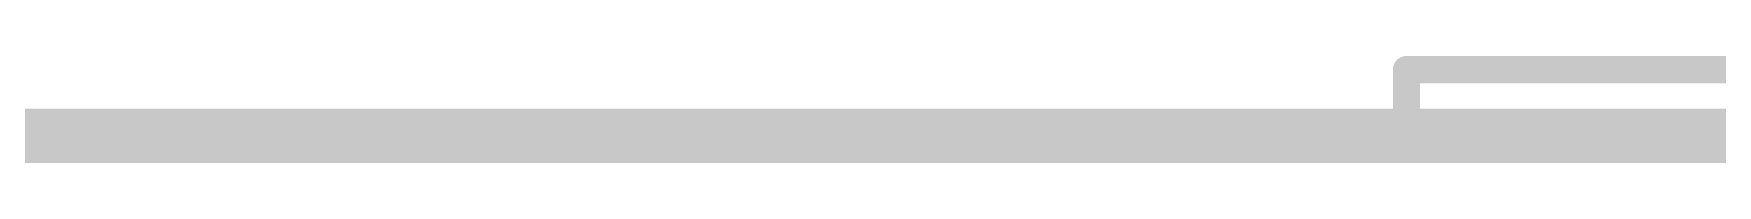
# Model space of a CAD drawing. Header units: inches. Extents: x -22 to 5433, y -13 to 5447.
# Drawn here: x 44.27 to 52.13, y 34.37 to 34.87 of the extents above; entities that cross this region are included whole.
import ezdxf

# ---------------------------------------------------------------- set-up
doc = ezdxf.new("R2010")
doc.units = ezdxf.units.IN
doc.layers.add('Board_outline', color=216, linetype='Continuous')
doc.layers.add('Bottom Overlay', color=54, linetype='Continuous')

msp = doc.modelspace()

# ---------------------------------------------------------------- linework, layer by layer
at = {"layer": 'Board_outline'}
msp.add_lwpolyline([(-4.6894, 34.495, 0.254, 0.254, 0), (67.3106, 34.495, 0.254, 0.254, 0)], format="xyseb", dxfattribs=at)
msp.add_lwpolyline([(-4.6894, 34.495, 0.254, 0.254, 0), (67.3106, 34.495, 0.254, 0.254, 0)], format="xyseb", dxfattribs=at)
at = {"layer": 'Bottom Overlay'}
for points in [[(50.6821, 34.8042, 0.127, 0.127, 0), (52.6821, 34.8042, 0.127, 0.127, 0)], [(50.6821, 34.5677, 0.127, 0.127, 0), (50.6821, 34.8042, 0.127, 0.127, 0)]]:
    msp.add_lwpolyline(points, format="xyseb", dxfattribs=at)
for points in [[(50.6504, 34.8042, 0.0635, 0.0635, 1), (50.7139, 34.8042, 0.0635, 0.0635, 1)], [(50.6504, 34.8042, 0.0635, 0.0635, 1), (50.7139, 34.8042, 0.0635, 0.0635, 1)], [(50.6504, 34.5677, 0.0635, 0.0635, 1), (50.7139, 34.5677, 0.0635, 0.0635, 1)]]:
    msp.add_lwpolyline(points, format="xyseb", close=True, dxfattribs=at)

doc.saveas('drawing.dxf')
